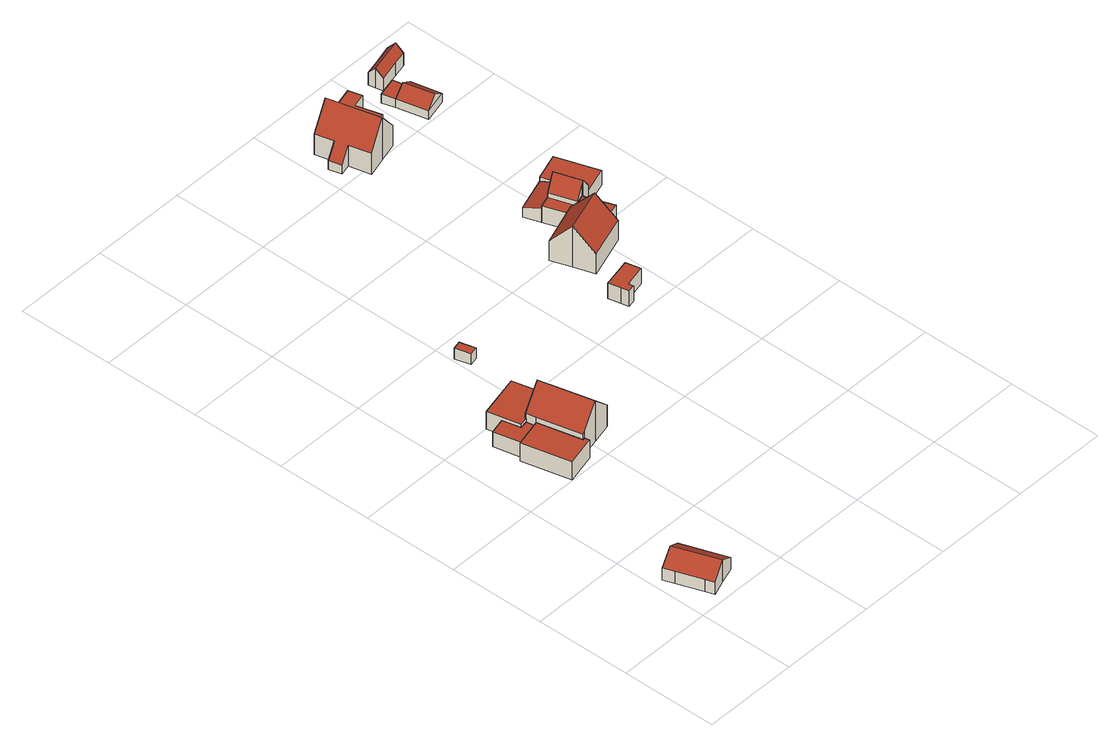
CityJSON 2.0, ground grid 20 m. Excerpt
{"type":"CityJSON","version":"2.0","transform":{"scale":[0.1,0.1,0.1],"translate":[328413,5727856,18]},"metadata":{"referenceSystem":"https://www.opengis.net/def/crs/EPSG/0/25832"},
"CityObjects":{
"building1":{"type":"Building","attributes":{"Geometrietyp2DReferenz":"3000","Gemeindeschluessel":"05170048","function":"31001_2463","roofType":"3100","measuredHeight":5.19},"address":[{"country":"Germany","locality":"Wesel","thoroughfareNumber":"13","thoroughfareName":"Westerheide"}],"geometry":[{"type":"Solid","lod":"2","boundaries":[[[[0,1,2,3]],[[4,5,1,0]],[[6,7,5,4]],[[8,9,7,6]],[[10,11,9,8]],[[12,13,11,10]],[[14,15,13,12]],[[3,2,15,14]],[[4,0,3,14,12,6]],[[10,8,6,12]],[[1,5,7,9,11,13,15,2]]]],"semantics":{"surfaces":[{"type":"WallSurface"},{"type":"RoofSurface"},{"type":"GroundSurface"}],"values":[[0,0,0,0,0,0,0,0,1,1,2]]}}]},
"building2":{"type":"Building","attributes":{"Geometrietyp2DReferenz":"3000","Gemeindeschluessel":"05170048","function":"31001_1010","roofType":"1000","measuredHeight":4.19},"address":[{"country":"Germany","locality":"Wesel","thoroughfareNumber":"118","thoroughfareName":"Bislicher Straße"}],"geometry":[{"type":"Solid","lod":"2","boundaries":[[[[16,17,18,19]],[[20,21,17,16]],[[22,23,21,20]],[[24,25,23,22]],[[26,27,25,24]],[[19,18,27,26]],[[24,22,20,16,19,26]],[[17,21,23,25,27,18]]]],"semantics":{"surfaces":[{"type":"WallSurface"},{"type":"RoofSurface"},{"type":"GroundSurface"}],"values":[[0,0,0,0,0,0,1,2]]}}]},
"building3":{"type":"Building","attributes":{"Geometrietyp2DReferenz":"3000","Gemeindeschluessel":"05170048","function":"51009_1610","roofType":"1000","measuredHeight":3.39},"geometry":[{"type":"Solid","lod":"2","boundaries":[[[[28,29,30,31]],[[32,33,29,28]],[[34,27,33,32]],[[35,36,27,34]],[[37,38,36,35]],[[31,30,38,37]],[[35,34,32,28,31,37]],[[29,33,27,36,38,30]]]],"semantics":{"surfaces":[{"type":"WallSurface"},{"type":"RoofSurface"},{"type":"GroundSurface"}],"values":[[0,0,0,0,0,0,1,2]]}}]},
"building4":{"type":"Building","attributes":{"Geometrietyp2DReferenz":"3000","Gemeindeschluessel":"05170048","function":"31001_2463","roofType":"1000","measuredHeight":4.1},"address":[{"country":"Germany","locality":"Wesel","thoroughfareNumber":"118","thoroughfareName":"Bislicher Straße"}],"geometry":[{"type":"Solid","lod":"2","boundaries":[[[[39,40,29,41]],[[42,43,40,39]],[[44,45,43,42]],[[46,47,45,44]],[[48,33,47,46]],[[41,29,33,48]],[[46,44,42,39,41,48]],[[40,43,45,47,33,29]]]],"semantics":{"surfaces":[{"type":"WallSurface"},{"type":"RoofSurface"},{"type":"GroundSurface"}],"values":[[0,0,0,0,0,0,1,2]]}}]},
"building5":{"type":"Building","attributes":{"Geometrietyp2DReferenz":"3000","Gemeindeschluessel":"05170048","function":"31001_1010","roofType":"3100","measuredHeight":9.42},"address":[{"country":"Germany","locality":"Wesel","thoroughfareNumber":"118","thoroughfareName":"Bislicher Straße"}],"geometry":[{"type":"Solid","lod":"2","boundaries":[[[[49,50,51,52]],[[53,54,50,49]],[[55,56,54,53]],[[57,58,56,55]],[[59,60,58,57]],[[61,62,60,59]],[[63,64,62,61]],[[65,66,64,63]],[[67,68,66,65]],[[52,51,68,67]],[[59,57,55,53,49,52,61]],[[67,65,63,61,52]],[[50,54,56,58,60,62,64,66,68,51]]]],"semantics":{"surfaces":[{"type":"WallSurface"},{"type":"RoofSurface"},{"type":"GroundSurface"}],"values":[[0,0,0,0,0,0,0,0,0,0,1,1,2]]}}]},
"building6":{"type":"Building","attributes":{"Geometrietyp2DReferenz":"3000","Gemeindeschluessel":"05170048","function":"31001_2520","roofType":"1000","measuredHeight":2.54},"geometry":[{"type":"Solid","lod":"2","boundaries":[[[[69,70,71,72]],[[73,74,70,69]],[[75,76,74,73]],[[72,71,76,75]],[[73,69,72,75]],[[70,74,76,71]]]],"semantics":{"surfaces":[{"type":"WallSurface"},{"type":"RoofSurface"},{"type":"GroundSurface"}],"values":[[0,0,0,0,1,2]]}}]},
"building7":{"type":"Building","attributes":{"Geometrietyp2DReferenz":"3000","Gemeindeschluessel":"05170048","function":"31001_2723","roofType":"1000","measuredHeight":3.65},"address":[{"country":"Germany","locality":"Wesel","thoroughfareNumber":"115","thoroughfareName":"Bislicher Straße"}],"geometry":[{"type":"Solid","lod":"2","boundaries":[[[[77,78,79,80]],[[81,82,78,77]],[[83,84,82,81]],[[85,86,84,83]],[[87,88,86,85]],[[89,90,88,87]],[[91,92,90,89]],[[80,79,92,91]],[[89,87,85,83,81,77,80,91]],[[78,82,84,86,88,90,92,79]]]],"semantics":{"surfaces":[{"type":"WallSurface"},{"type":"RoofSurface"},{"type":"GroundSurface"}],"values":[[0,0,0,0,0,0,0,0,1,2]]}}]},
"building8":{"type":"Building","attributes":{"Geometrietyp2DReferenz":"3000","Gemeindeschluessel":"05170048","function":"31001_1010","roofType":"3100","measuredHeight":9.36},"address":[{"country":"Germany","locality":"Wesel","thoroughfareNumber":"115","thoroughfareName":"Bislicher Straße"}],"geometry":[{"type":"Solid","lod":"2","boundaries":[[[[93,94,95,96]],[[97,98,94,93]],[[99,100,98,97]],[[101,102,100,99]],[[103,104,102,101]],[[105,106,104,103]],[[96,95,106,105]],[[101,99,97,93,103]],[[96,105,103,93]],[[94,98,100,102,104,106,95]]]],"semantics":{"surfaces":[{"type":"WallSurface"},{"type":"RoofSurface"},{"type":"GroundSurface"}],"values":[[0,0,0,0,0,0,0,1,1,2]]}}]},
"building9":{"type":"Building","attributes":{"Geometrietyp2DReferenz":"3000","Gemeindeschluessel":"05170048","function":"51009_1610","roofType":"1000","measuredHeight":4.34},"geometry":[{"type":"Solid","lod":"2","boundaries":[[[[107,108,109,110]],[[111,112,108,107]],[[113,114,112,111]],[[115,116,114,113]],[[110,109,116,115]],[[113,111,107,110,115]],[[108,112,114,116,109]]]],"semantics":{"surfaces":[{"type":"WallSurface"},{"type":"RoofSurface"},{"type":"GroundSurface"}],"values":[[0,0,0,0,0,1,2]]}}]},
"building10":{"type":"Building","attributes":{"Geometrietyp2DReferenz":"3000","Gemeindeschluessel":"05170048","function":"31001_2723","roofType":"1000","measuredHeight":4.57},"address":[{"country":"Germany","locality":"Wesel","thoroughfareNumber":"115","thoroughfareName":"Bislicher Straße"}],"geometry":[{"type":"Solid","lod":"2","boundaries":[[[[110,117,118,119]],[[115,120,117,110]],[[121,122,120,115]],[[123,124,122,121]],[[119,118,124,123]],[[121,115,110,119,123]],[[117,120,122,124,118]]]],"semantics":{"surfaces":[{"type":"WallSurface"},{"type":"RoofSurface"},{"type":"GroundSurface"}],"values":[[0,0,0,0,0,1,2]]}}]},
"building11":{"type":"Building","attributes":{"Gemeindeschluessel":"05170048","Geometrietyp2DReferenz":"3000","function":"31001_1010"},"address":[{"country":"Germany","locality":"Wesel","thoroughfareNumber":"117","thoroughfareName":"Bislicher Straße"}],"children":["building11-1","building11-2"]},
"building11-1":{"type":"BuildingPart","attributes":{"roofType":"3100","measuredHeight":9.91},"parents":["building11"],"geometry":[{"type":"Solid","lod":"2","boundaries":[[[[125,126,127,128]],[[129,130,126,125]],[[131,132,130,129]],[[133,134,132,131]],[[135,136,134,133]],[[137,138,136,135]],[[139,140,138,137]],[[141,142,140,139]],[[143,144,145,146]],[[128,127,144,143]],[[137,135,133,131,129,125,128,139]],[[143,146,141,139,128]],[[126,130,132,134,136,138,140,142,145,144,127]],[[146,145,142,141]]]],"semantics":{"surfaces":[{"type":"WallSurface"},{"type":"RoofSurface"},{"type":"GroundSurface"},{"type":"ClosureSurface"}],"values":[[0,0,0,0,0,0,0,0,0,0,1,1,2,3]]}}]},
"building11-2":{"type":"BuildingPart","attributes":{"roofType":"1000","measuredHeight":4.85},"parents":["building11"],"geometry":[{"type":"Solid","lod":"2","boundaries":[[[[146,145,147,148]],[[149,150,142,141]],[[151,152,150,149]],[[153,154,152,151]],[[148,147,154,153]],[[151,149,141,146,148,153]],[[145,142,150,152,154,147]],[[141,142,145,146]]]],"semantics":{"surfaces":[{"type":"WallSurface"},{"type":"RoofSurface"},{"type":"GroundSurface"},{"type":"ClosureSurface"}],"values":[[0,0,0,0,0,1,2,3]]}}]},
"building12":{"type":"Building","attributes":{"Geometrietyp2DReferenz":"3000","Gemeindeschluessel":"05170048","function":"31001_2463","roofType":"3100","measuredHeight":7.98},"address":[{"country":"Germany","locality":"Wesel","thoroughfareNumber":"115","thoroughfareName":"Bislicher Straße"}],"geometry":[{"type":"Solid","lod":"2","boundaries":[[[[155,156,157,158]],[[159,160,156,155]],[[161,162,160,159]],[[163,164,162,161]],[[165,166,164,163]],[[167,168,166,165]],[[158,157,168,167]],[[158,167,165,163,155]],[[161,159,155,163]],[[156,160,162,164,166,168,157]]]],"semantics":{"surfaces":[{"type":"WallSurface"},{"type":"RoofSurface"},{"type":"GroundSurface"}],"values":[[0,0,0,0,0,0,0,1,1,2]]}}]},
"building13":{"type":"Building","attributes":{"Gemeindeschluessel":"05170048","Geometrietyp2DReferenz":"3000","function":"31001_2723"},"address":[{"country":"Germany","locality":"Wesel","thoroughfareNumber":"115","thoroughfareName":"Bislicher Straße"}],"children":["building13-1","building13-2","building13-3"]},
"building13-1":{"type":"BuildingPart","attributes":{"roofType":"1000","measuredHeight":3.37},"parents":["building13"],"geometry":[{"type":"MultiSurface","lod":"2","boundaries":[[[169,170,171,172]],[[173,174,170,169]],[[175,176,174,173]],[[177,178,176,175]],[[173,169,172,177,175]],[[171,170,174,176,178]],[[177,172,179,180]],[[171,178,180,179]]],"semantics":{"surfaces":[{"type":"WallSurface"},{"type":"RoofSurface"},{"type":"GroundSurface"},{"type":"ClosureSurface"}],"values":[0,0,0,0,1,2,0,3]}}]},
"building13-2":{"type":"BuildingPart","attributes":{"roofType":"2100","measuredHeight":3.26},"parents":["building13"],"geometry":[{"type":"Solid","lod":"2","boundaries":[[[[181,182,183,184]],[[179,171,182,181]],[[185,186,178,180]],[[180,179,181,184,185]],[[182,171,178,186,183]],[[179,180,178,171]],[[185,184,183,186]]]],"semantics":{"surfaces":[{"type":"WallSurface"},{"type":"RoofSurface"},{"type":"GroundSurface"},{"type":"ClosureSurface"}],"values":[[0,0,0,1,2,3,3]]}}]},
"building13-3":{"type":"BuildingPart","attributes":{"roofType":"1000","measuredHeight":3.85},"parents":["building13"],"geometry":[{"type":"MultiSurface","lod":"2","boundaries":[[[187,188,120,189]],[[190,191,188,187]],[[192,183,191,190]],[[193,124,186,194]],[[195,122,124,193]],[[189,120,122,195]],[[193,194,192,190,187,189,195]],[[188,191,183,186,124,122,120]],[[192,194,185,184]],[[186,183,184,185]]],"semantics":{"surfaces":[{"type":"WallSurface"},{"type":"RoofSurface"},{"type":"GroundSurface"},{"type":"ClosureSurface"}],"values":[0,0,0,0,0,0,1,2,0,3]}}]},
"building14":{"type":"Building","attributes":{"Gemeindeschluessel":"05170048","Geometrietyp2DReferenz":"3000","function":"31001_2723"},"address":[{"country":"Germany","locality":"Wesel","thoroughfareNumber":"117","thoroughfareName":"Bislicher Straße"}],"children":["building14-1","building14-2"]},
"building14-1":{"type":"BuildingPart","attributes":{"roofType":"3100","measuredHeight":3.81},"parents":["building14"],"geometry":[{"type":"MultiSurface","lod":"2","boundaries":[[[196,197,198,199]],[[200,201,197,196]],[[202,203,201,200]],[[196,204,200]],[[202,205,199]],[[199,205,204,196]],[[200,204,205,202]],[[197,201,203,198]],[[206,199,198,207]],[[206,207,203,202]]],"semantics":{"surfaces":[{"type":"WallSurface"},{"type":"RoofSurface"},{"type":"GroundSurface"},{"type":"ClosureSurface"}],"values":[0,0,0,0,0,1,1,2,0,3]}}]},
"building14-2":{"type":"BuildingPart","attributes":{"roofType":"1000","measuredHeight":2.09},"parents":["building14"],"geometry":[{"type":"Solid","lod":"2","boundaries":[[[[206,207,208,209]],[[210,211,203,202]],[[209,208,211,210]],[[202,206,209,210]],[[207,203,211,208]],[[202,203,207,206]]]],"semantics":{"surfaces":[{"type":"WallSurface"},{"type":"RoofSurface"},{"type":"GroundSurface"},{"type":"ClosureSurface"}],"values":[[0,0,0,1,2,3]]}}]},
"building15":{"type":"Building","attributes":{"Geometrietyp2DReferenz":"3000","Gemeindeschluessel":"05170048","function":"31001_2723","roofType":"3100","measuredHeight":4.6},"address":[{"country":"Germany","locality":"Wesel","thoroughfareNumber":"117","thoroughfareName":"Bislicher Straße"}],"geometry":[{"type":"Solid","lod":"2","boundaries":[[[[212,213,214,215]],[[216,217,213,212]],[[218,219,217,216]],[[220,221,219,218]],[[222,223,221,220]],[[224,225,223,222]],[[226,227,225,224]],[[215,214,227,226]],[[212,215,226,224,216]],[[222,220,218,216,224]],[[213,217,219,221,223,225,227,214]]]],"semantics":{"surfaces":[{"type":"WallSurface"},{"type":"RoofSurface"},{"type":"GroundSurface"}],"values":[[0,0,0,0,0,0,0,0,1,1,2]]}}]}
},
"vertices":[
[16,79,50],[16,79,22],[35,27,22],[35,27,50],[8,102,50],[8,102,22],[41,113,73],[41,113,22],[74,125,50],[74,125,22],[108,32,50],[108,32,22],[75,21,73],[75,21,22],[42,9,50],[42,9,22],
[163,420,57],[163,420,15],[158,419,15],[158,419,57],[165,410,57],[165,410,15],[103,395,57],[103,395,15],[79,495,57],[79,495,15],[137,509,57],[137,509,15],
[117,526,49],[117,526,15],[108,563,15],[108,563,49],[133,529,49],[133,529,15],[137,509,49],[88,497,49],[88,497,15],[75,555,49],[75,555,15],
[101,593,56],[101,593,15],[117,526,56],[189,614,56],[189,614,15],[205,547,56],[205,547,15],[132,530,56],[132,530,15],[133,529,56],
[163,420,73],[163,420,19],[200,429,19],[200,429,113],[158,419,69],[158,419,19],[137,509,69],[137,509,19],[133,529,69],[133,529,19],[132,530,69],[132,530,19],[174,540,113],[174,540,19],[205,547,79],[205,547,19],[215,550,69],[215,550,19],[242,439,69],[242,439,19],
[226,728,39],[226,728,14],[217,760,14],[217,760,39],[209,724,39],[209,724,14],[200,756,39],[200,756,14],
[553,638,58],[553,638,22],[546,669,22],[546,669,58],[509,628,58],[509,628,22],[511,618,58],[511,618,22],[496,615,58],[496,615,22],[493,630,58],[493,630,22],[487,656,58],[487,656,22],[491,657,58],[491,657,22],
[510,758,112],[510,758,18],[524,716,18],[524,716,64],[495,800,64],[495,800,18],[586,831,64],[586,831,18],[592,812,85],[592,812,18],[600,788,112],[600,788,18],[614,746,64],[614,746,18],
[649,782,54],[649,782,10],[633,825,10],[633,825,54],[606,769,54],[606,769,10],[592,812,54],[592,812,10],[609,817,54],[609,817,10],
[633,825,8],[628,842,8],[628,842,54],[609,817,8],[603,834,54],[603,834,8],[610,836,54],[610,836,8],
[465,1185,55],[465,1185,7],[505,1196,7],[505,1196,106],[454,1229,55],[454,1229,7],[432,1223,27],[432,1223,7],[425,1249,27],[425,1249,7],[447,1255,55],[447,1255,7],[437,1293,55],[437,1293,7],[477,1303,106],[477,1303,7],[517,1313,55],[517,1313,7],[544,1206,55],[544,1206,7],[537,1234,7],[537,1234,55],
[553,1238,7],[553,1238,55],[559,1324,55],[559,1324,7],[567,1296,55],[567,1296,7],[539,1289,55],[539,1289,7],
[614,898,86],[614,898,6],[592,890,6],[592,890,56],[636,905,56],[636,905,6],[654,851,56],[654,851,6],[632,843,86],[632,843,6],[628,842,80],[628,842,6],[610,836,56],[610,836,6],
[680,956,42],[680,956,8],[625,938,8],[625,938,42],[709,869,42],[709,869,8],[654,851,42],[654,851,8],[636,905,42],[636,905,8],[625,938,32],[636,905,41],
[556,916,31],[556,916,8],[568,882,8],[568,882,41],[592,890,41],[592,890,8],
[592,812,46],[592,812,8],[609,817,46],[586,831,46],[586,831,8],[568,882,46],[610,836,46],[592,890,46],[603,834,46],
[684,1217,29],[684,1217,9],[670,1279,9],[670,1279,29],[635,1204,29],[635,1204,9],[619,1267,29],[619,1267,9],[660,1211,47],[644,1273,47],[659,1276,29],[659,1276,9],
[652,1304,9],[652,1304,29],[612,1294,29],[612,1294,9],
[638,1311,38],[638,1311,9],[680,1322,9],[680,1322,38],[634,1326,55],[634,1326,9],[631,1341,38],[631,1341,9],[656,1347,38],[656,1347,9],[702,1359,38],[702,1359,9],[706,1344,55],[706,1344,9],[709,1329,38],[709,1329,9]
]}
